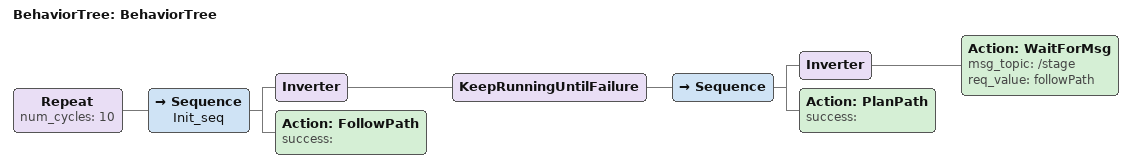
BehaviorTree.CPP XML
<?xml version="1.0"?>
<root main_tree_to_execute="BehaviorTree">
    <BehaviorTree ID="BehaviorTree">
        <Repeat num_cycles="10">
            <Sequence name="Init_seq">
                <Inverter>
                    <KeepRunningUntilFailure>
                        <Sequence>
                            <Inverter>
                                <Action ID="WaitForMsg" msg_topic="/stage" req_value="followPath"/>
                            </Inverter>
                            <Action ID="PlanPath" success=""/>
                        </Sequence>
                    </KeepRunningUntilFailure>
                </Inverter>
                <Action ID="FollowPath" success=""/>
            </Sequence>
        </Repeat>
    </BehaviorTree>
</root>
